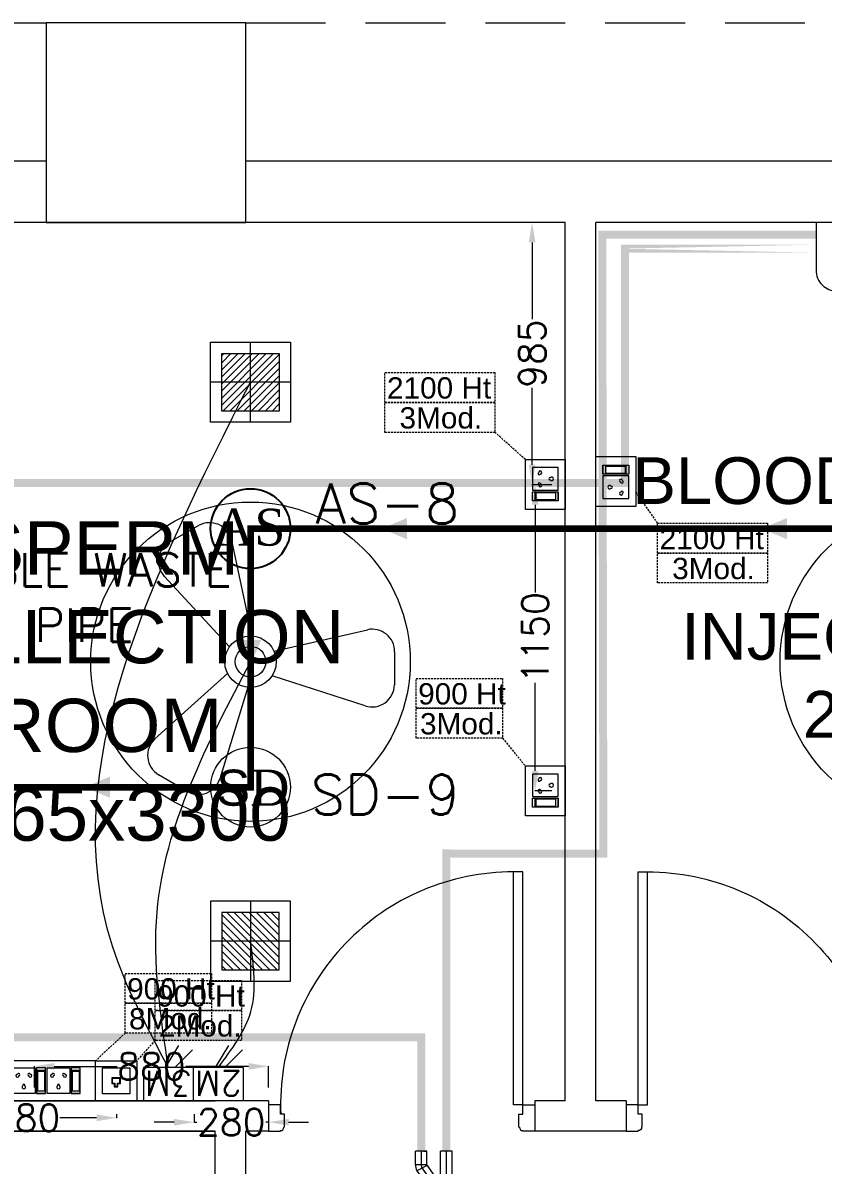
# Model space of a CAD drawing. Extents: x 3505867 to 4040009, y -660366 to -590408.
# Drawn here: x 3520692 to 3523697, y -600065 to -595773 of the extents above; entities that cross this region are included whole.
import ezdxf

# ---------------------------------------------------------------- set-up
doc = ezdxf.new("R2010")
doc.units = 0
doc.header["$LTSCALE"] = 6
doc.header["$MEASUREMENT"] = 0
for name, pattern in [('1', [0]), ('CONTINU', [0]), ('DASHED2', [0.375, 0.25, -0.125]), ('HIDDEN', [0.375, 0.25, -0.125])]:
    doc.linetypes.add(name, pattern=pattern)
doc.layers.get('0').update_dxf_attribs({"linetype": 'CONTINUOUS', "lineweight": 0})
doc.layers.get('Defpoints').update_dxf_attribs({"linetype": 'CONTINUOUS', "lineweight": 0})
for name, color, linetype, lineweight in [('1Y-JOINT', 1, 'CONTINUOUS', 0), ('24W RAW POWER', 1, 'CONTINUOUS', 0), ('24W UPS POWER LIGHT', 5, 'CONTINUOUS', 0), ('AC CKT-8', 110, 'CONTINUOUS', 0), ('Chajja', 7, 'CONTINUOUS', 0), ('COL', 5, 'CONTINUOUS', 0), ('DIM', 7, 'CONTINUOUS', 0), ('DOOR', 44, 'CONTINUOUS', 0), ('ELE- DBS', 1, 'CONTINUOUS', 0), ('ELE-1 NO 6-16A RAW POWER SOCKET', 1, 'CONTINUOUS', 0), ('ELE-1200MM CEILINGFAN', 6, 'CONTINUOUS', 0), ('ELE-24W EMERGENCY  LED LIGHT', 5, 'CONTINUOUS', 0), ('ELE-24W LED LIGHT', 1, 'CONTINUOUS', 0), ('ELE-2M UPS P.SB', 3, 'CONTINUOUS', 0), ('ELE-2NOS OF 6-16 RAW POWER SOCKET', 1, 'CONTINUOUS', 0), ('ELE-3M RAW P.SB', 40, 'CONTINUOUS', 0), ('ELE-3NOS 6-16A POWER SOCKET', 5, 'CONTINUOUS', 0), ('ELE-CABLE TRAY', 31, 'CONTINUOUS', 0), ('ELE. DB', 1, 'CONTINUOUS', 0), ('ELE.LAN POINT', 3, 'CONTINUOUS', 0), ('FA-ABOVE SMOKE DETECTOR', 6, 'CONTINUOUS', 25), ('FA-BELOW SMOKE DERECTOR', 1, 'CONTINUOUS', 0), ('FA-FIRE TEXT', 7, 'CONTINUOUS', 0), ('HTL-COPPER PIPE', 6, 'CONTINUOUS', 0), ('HVAC_HI_WALL_1TR', 1, 'CONTINUOUS', 0), ('LV.CC CEMARA', 66, 'CONTINUOUS', 0), ('M HVAC HIGH WALL UNIT', 3, 'CONTINUOUS', 0), ('M-VRF- CKT', 5, 'CONTINUOUS', 0), ('MEP_HVAC_DRAIN_PIPE', 7, 'CONTINUOUS', 0), ('MEP_HVAC_VRF_COPPER_PIPE', 6, 'CONTINUOUS', 0), ('PHE-SP', 1, 'CONTINUOUS', 0), ('PL- WASTE PIPE', 6, 'CONTINUOUS', 0), ('TEXT', 5, 'CONTINUOUS', 0), ('vrf', 6, 'CONTINUOUS', 0), ('WALL', 10, 'CONTINUOUS', 0)]:
    doc.layers.add(name, color=color, linetype=linetype, lineweight=lineweight)
for name, color, linetype, lineweight, true_color in [('CFT_LOOPING', 7, '1', 0, 0xd6d600), ('ELE-6A AC SOCKET', 7, 'CONTINUOUS', 0, 0x00ceb6), ('ELE-LIGHTING WIRING', 7, 'CONTINUOUS', 0, 0x63d7b6)]:
    doc.layers.add(name, color=color, linetype=linetype, lineweight=lineweight, true_color=true_color)
doc.layers.add('FA-LOOPING', color=200, linetype='CONTINUOUS')
doc.styles.add('ARIAL', font='arial.ttf')
doc.styles.add('PDF Times New Roman', font='times.ttf')
doc.styles.add('ROMANS', font='romans.shx')
doc.styles.get("Standard").update_dxf_attribs({"font": 'SIMPLEX'})
doc.dimstyles.new('AEPL1', dxfattribs={"dimtxt": 100, "dimasz": 75, "dimexe": 1.25, "dimexo": 50, "dimtad": 0, "dimdec": 0, "dimtxsty": 'ROMANS', "dimcen": 2.5, "dimclrd": 7, "dimclre": 7, "dimadec": 0, "dimazin": 0, "dimtfac": 1, "dimtdec": 0, "dimtmove": 0, "dimatfit": 3, "dimfxl": 1, "dimlwd": 0, "dimlwe": 0, "dimarcsym": 0})

# ---------------------------------------------------------------- blocks, each defined once
blk = doc.blocks.new('A$C19B8274B')
at = {"layer": 'DOOR'}
for p, q in [((-45, 925), (-80, 925)), ((-80, 50), (-80, 925)), ((-45, 50), (-45, 925)), ((-45, 50), (-80, 50)), ((-940, -35), (-942.5, -35)), ((-60, -35), (-57.5, -35)), ((-955, -50), (-955, -47.5)), ((-45, -50), (-45, -47.5))]:
    blk.add_line(p, q, dxfattribs=at)
for points in [[(-940, 15), (-955, 15), (-955, 50), (-1000, 50), (-1000, -50), (-955, -50)], [(-60, 15), (-45, 15), (-45, 50), (0, 50), (0, -50), (-45, -50)], [(-940, -35), (-940, 15)], [(-60, -35), (-60, 15)]]:
    blk.add_lwpolyline(points, dxfattribs=at)
at = {"layer": 'DOOR', "color": 145}
blk.add_arc((-80, 50), 875, 90, 182.2924, dxfattribs=at)
at = {"layer": 'DOOR'}
for centre, start, end in [((-955, -35), 270, 0), ((-45, -35), 180, 270)]:
    blk.add_arc(centre, 12.5, start, end, dxfattribs=at)
blk = doc.blocks.new('CIVIL IVF')
at = {"layer": 'Chajja', "color": 8, "linetype": 'HIDDEN', "ltscale": 200}
for p, q in [((-28190, 18165.2), (-23015, 18165.2)), ((-22265, 18165.2), (-16305, 18165.2))]:
    blk.add_line(p, q, dxfattribs=at)
at = {"layer": 'COL', "color": 8}
blk.add_lwpolyline([(-23015, 17415.2), (-22265, 17415.2), (-22265, 18165.2), (-23015, 18165.2)], close=True, dxfattribs=at)
at = {"layer": 'WALL', "color": 8, "linetype": 'ByBlock'}
for p, q in [((-23015, 17645.2), (-28190, 17645.2)), ((-16305, 17645.2), (-22265, 17645.2)), ((-21065, 17415.2), (-24330, 17415.2)), ((-21065, 14115.2), (-21065, 17415.2)), ((-20950, 14115.2), (-20950, 17415.2)), ((-18367.5, 17415.2), (-20950, 17415.2)), ((-22179.1, 14115.2), (-24625, 14115.2)), ((-22179.1, 14115.2), (-22179.1, 14000.2)), ((-21065, 14115.2), (-21179.1, 14115.2)), ((-21179.1, 14115.2), (-21179.1, 14000.2)), ((-21065, 14115.2), (-21179.1, 14115.2)), ((-20835.9, 14115.2), (-20950, 14115.2)), ((-20835.9, 14115.2), (-20835.9, 14000.2)), ((-22380, 14000.2), (-24510, 14000.2)), ((-22380, 12315.2), (-22380, 14000.2)), ((-22179.1, 14000.2), (-22265, 14000.2)), ((-22265, 12315.2), (-22265, 14000.2)), ((-20835.9, 14000.2), (-21179.1, 14000.2))]:
    blk.add_line(p, q, dxfattribs=at)
at = {"layer": 'WALL', "color": 8, "lineweight": 0}
for p, q in [((-24510, 14115.2), (-22380, 14115.2)), ((-24510, 14000.2), (-22380, 14000.2))]:
    blk.add_line(p, q, dxfattribs=at)
at = {"layer": 'DOOR', "color": 8, "linetype": 'Continuous'}
blk.add_blockref('A$C19B8274B', (-21179.1, 14050.2), dxfattribs=at)
at = {"layer": 'DOOR', "color": 8, "linetype": 'Continuous', "xscale": -1}
blk.add_blockref('A$C19B8274B', (-20835.9, 14050.2), dxfattribs=at)
at = {"layer": 'DIM', "color": 8, "attachment_point": 5, "style": 'ARIAL'}
for s, insert, char_height, width in [('BLOOD COLLECTION \\P&\\PINJECTION ROOM\\P2582x3300', (-19566, 16004.8), 175.567, 2637.717), ('SPERM COLLECTION ROOM 3265x3300', (-22787.2, 15690.7), 200, 1980.803)]:
    blk.add_mtext(s, dxfattribs=dict(at, insert=insert, char_height=char_height, width=width))
blk = doc.blocks.new('4SWUEH')
at = {"layer": 'ELE-1 NO 6-16A RAW POWER SOCKET', "color": 30, "lineweight": 0}
for p, q in [((-155, -26.5), (-121.2, -26.5)), ((-155, -123.5), (-155, -26.5)), ((-155, -123.5), (-155, -26.5)), ((-152.2, -37), (-124, -37)), ((-152.2, -113), (-152.2, -37)), ((-152.2, -40.4), (-124, -40.4)), ((-124, -37), (-124, -113)), ((-121.2, -26.5), (-121.2, -123.5)), ((-115.5, -26.5), (-115.5, -123.5)), ((-30.5, -26.5), (-115.5, -26.5)), ((-30.5, -123.5), (-30.5, -26.5)), ((-155, -123.5), (-121.2, -123.5)), ((-121.2, -123.5), (-155, -123.5)), ((-124, -113), (-152.2, -113)), ((-115.5, -123.5), (-30.5, -123.5))]:
    blk.add_line(p, q, dxfattribs=at)
blk.add_lwpolyline([(-187.5, 0), (0, 0), (0, -150), (-187.5, -150)], close=True, dxfattribs=at)
for centre, radius, start, end in [((-97.3, -56.1), 5.7, 87.49, 354.7311), ((-92.8, -52.1), 4.6, 284.9049, 157.3162), ((-53.3, -52.1), 4.6, 22.6838, 255.0951), ((-48.8, -56.1), 5.7, 185.2689, 92.51), ((-73, -99), 6.62, 127.1584, 52.8416), ((-73, -92.3), 4.22, 341.4031, 198.5969)]:
    blk.add_arc(centre, radius, start, end, dxfattribs=at)
blk = doc.blocks.new('543WYH')
at = {"layer": 'ELE-2NOS OF 6-16 RAW POWER SOCKET', "color": 30, "linetype": 'ByBlock', "lineweight": 0}
for p, q in [((-123.5, -57), (-123.5, -90.8)), ((-26.5, -57), (-123.5, -57)), ((-26.5, -57), (-123.5, -57)), ((-113, -59.8), (-113, -88)), ((-37, -59.8), (-113, -59.8)), ((-109.6, -59.8), (-109.6, -88)), ((-37, -88), (-37, -59.8)), ((-26.5, -57), (-26.5, -90.8)), ((-26.5, -90.8), (-26.5, -57)), ((-123.5, -90.8), (-26.5, -90.8)), ((-123.5, -96.4), (-26.5, -96.4)), ((-123.5, -181.4), (-123.5, -96.4)), ((-113, -88), (-37, -88)), ((-26.5, -96.4), (-26.5, -181.4)), ((-26.5, -181.4), (-123.5, -181.4)), ((-123.5, -187.1), (-123.5, -220.9)), ((-26.5, -187.1), (-123.5, -187.1)), ((-26.5, -187.1), (-123.5, -187.1)), ((-113, -189.9), (-113, -218)), ((-37, -189.9), (-113, -189.9)), ((-109.6, -189.9), (-109.6, -218)), ((-37, -218), (-37, -189.9)), ((-26.5, -187.1), (-26.5, -220.9)), ((-26.5, -220.9), (-26.5, -187.1)), ((-123.5, -220.9), (-26.5, -220.9)), ((-123.5, -311.5), (-123.5, -226.5)), ((-123.5, -226.5), (-26.5, -226.5)), ((-113, -218), (-37, -218)), ((-26.5, -226.5), (-26.5, -311.5)), ((-26.5, -311.5), (-123.5, -311.5)), ((-123.5, -402.2), (-123.5, -317.1)), ((-123.5, -317.1), (-26.5, -317.1)), ((-26.5, -317.1), (-26.5, -402.2)), ((-26.5, -402.2), (-123.5, -402.2))]:
    blk.add_line(p, q, dxfattribs=at)
blk.add_lwpolyline([(-150, 0), (-150, -459.1), (0, -459.1), (0, 0)], close=True, dxfattribs=at)
for centre, radius, start, end in [((-97.9, -119.2), 4.6, 112.6838, 345.0951), ((-93.9, -114.7), 5.7, 275.2689, 182.51), ((-97.9, -158.6), 4.6, 14.9049, 247.3162), ((-93.9, -163.1), 5.7, 177.49, 84.7311), ((-57.7, -138.9), 4.22, 71.4031, 288.5969), ((-51, -138.9), 6.62, 217.1584, 142.8416), ((-97.9, -249.3), 4.6, 112.6838, 345.0951), ((-93.9, -244.8), 5.7, 275.2689, 182.51), ((-97.9, -288.7), 4.6, 14.9049, 247.3162), ((-93.9, -293.2), 5.7, 177.49, 84.7311), ((-57.7, -269), 4.22, 71.4031, 288.5969), ((-51, -269), 6.62, 217.1584, 142.8416), ((-97.9, -339.9), 4.6, 112.6838, 345.0951), ((-93.9, -335.4), 5.7, 275.2689, 182.51), ((-97.9, -379.4), 4.6, 14.9049, 247.3162), ((-93.9, -383.9), 5.7, 177.49, 84.7311), ((-57.7, -359.7), 4.22, 71.4031, 288.5969), ((-51, -359.7), 6.62, 217.1584, 142.8416)]:
    blk.add_arc(centre, radius, start, end, dxfattribs=at)
blk = doc.blocks.new('EQ2WE')
at = {"layer": 'ELE-6A AC SOCKET', "lineweight": 0}
for p, q in [((-98.7, 169.5), (-215.4, 169.5)), ((-215.4, 169.5), (-215.4, 36.3)), ((-98.7, 36.3), (-98.7, 169.5)), ((-91, 36.3), (-91, 169.5)), ((-91, 169.5), (-44.6, 169.5)), ((-44.6, 169.5), (-91, 169.5)), ((-87.1, 50.8), (-87.1, 155)), ((-87.1, 155), (-48.5, 155)), ((-48.5, 155), (-48.5, 50.8)), ((-44.6, 169.5), (-44.6, 36.3)), ((-44.6, 169.5), (-44.6, 36.3)), ((-215.4, 36.3), (-98.7, 36.3)), ((-44.6, 36.3), (-91, 36.3)), ((-48.5, 55.5), (-87.1, 55.5)), ((-48.5, 50.8), (-87.1, 50.8))]:
    blk.add_line(p, q, dxfattribs=at)
blk.add_lwpolyline([(0, 0), (-257.3, 0), (-257.3, 205.9), (0, 205.9)], close=True, dxfattribs=at)
for centre, radius, start, end in [((-157.1, 135.8), 9.08, 307.15837, 232.84163), ((-157.1, 126.7), 5.79, 161.40312, 18.59688), ((-190.3, 76.9), 7.83, 5.26891, 272.51003), ((-184.2, 71.6), 6.31, 202.68381, 75.09514), ((-130, 71.6), 6.31, 104.90486, 337.31619), ((-123.8, 76.9), 7.83, 267.48997, 174.73109)]:
    blk.add_arc(centre, radius, start, end, dxfattribs=at)
blk = doc.blocks.new('*D446')
at = {"layer": 'Defpoints', "color": 0, "linetype": 'ByBlock', "transparency": 16777216}
for p in [(11625.9, 14009), (10746.2, 13880), (11625.9, 13880)]:
    blk.add_point(p, dxfattribs=at)
at = {"layer": 'ELE-CABLE TRAY', "color": 7, "linetype": 'ByBlock', "lineweight": 0, "transparency": 16777216}
for p, q in [((10746.2, 13930), (10746.2, 14010.2)), ((10821.2, 14009), (11056.9, 14009)), ((11550.9, 14009), (11315.3, 14009)), ((11625.9, 13930), (11625.9, 14010.2))]:
    blk.add_line(p, q, dxfattribs=at)
at = {"layer": 'ELE-CABLE TRAY', "color": 7, "linetype": 'ByBlock', "transparency": 16777216}
for points in [[(10821.2, 14021.5), (10821.2, 13996.5), (10746.2, 14009)], [(11550.9, 13996.5), (11550.9, 14021.5), (11625.9, 14009)]]:
    blk.add_solid(points, dxfattribs=at)
at = {"layer": 'ELE-CABLE TRAY', "color": 0, "linetype": 'ByBlock', "transparency": 16777216, "insert": (11186.1, 14009), "char_height": 100, "attachment_point": 5, "style": 'ROMANS'}
blk.add_mtext('880', dxfattribs=at)
blk = doc.blocks.new('*D452')
at = {"layer": 'Defpoints', "color": 0, "linetype": 'ByBlock', "transparency": 16777216}
for p in [(12615.6, 17180), (12740, 17180), (12740, 16194.5)]:
    blk.add_point(p, dxfattribs=at)
at = {"layer": 'ELE-CABLE TRAY', "color": 7, "linetype": 'ByBlock', "lineweight": 0, "transparency": 16777216}
for p, q in [((12690, 17180), (12614.3, 17180)), ((12615.6, 17105), (12615.6, 16816.5)), ((12615.6, 16269.5), (12615.6, 16558.1)), ((12690, 16194.5), (12614.3, 16194.5))]:
    blk.add_line(p, q, dxfattribs=at)
at = {"layer": 'ELE-CABLE TRAY', "color": 7, "linetype": 'ByBlock', "transparency": 16777216}
for points in [[(12628.1, 17105), (12603.1, 17105), (12615.6, 17180)], [(12603.1, 16269.5), (12628.1, 16269.5), (12615.6, 16194.5)]]:
    blk.add_solid(points, dxfattribs=at)
at = {"layer": 'ELE-CABLE TRAY', "color": 0, "linetype": 'ByBlock', "transparency": 16777216, "insert": (12615.6, 16687.3), "char_height": 100, "attachment_point": 5, "rotation": 90, "style": 'ROMANS'}
blk.add_mtext('985', dxfattribs=at)
blk = doc.blocks.new('*D453')
at = {"layer": 'Defpoints', "color": 0, "linetype": 'ByBlock', "transparency": 16777216}
for p in [(12627, 16194.5), (12740, 16194.5), (12740, 15044.2)]:
    blk.add_point(p, dxfattribs=at)
at = {"layer": 'ELE-CABLE TRAY', "color": 7, "linetype": 'ByBlock', "lineweight": 0, "transparency": 16777216}
for p, q in [((12690, 16194.5), (12625.8, 16194.5)), ((12627, 16119.5), (12627, 15789.1)), ((12627, 15119.2), (12627, 15449.7)), ((12690, 15044.2), (12625.8, 15044.2))]:
    blk.add_line(p, q, dxfattribs=at)
at = {"layer": 'ELE-CABLE TRAY', "color": 7, "linetype": 'ByBlock', "transparency": 16777216}
for points in [[(12639.5, 16119.5), (12614.5, 16119.5), (12627, 16194.5)], [(12614.5, 15119.2), (12639.5, 15119.2), (12627, 15044.2)]]:
    blk.add_solid(points, dxfattribs=at)
at = {"layer": 'ELE-CABLE TRAY', "color": 0, "linetype": 'ByBlock', "transparency": 16777216, "insert": (12627, 15619.4), "char_height": 100, "attachment_point": 5, "rotation": 90, "style": 'ROMANS'}
blk.add_mtext('1150', dxfattribs=at)
blk = doc.blocks.new('ETWER')
at = {"layer": 'PL- WASTE PIPE', "color": 4, "linetype": 'ByBlock', "lineweight": 0, "ltscale": 5, "insert": (10137.2, 15937.6), "char_height": 125, "width": 1524.025, "attachment_point": 1, "style": 'ROMANS'}
blk.add_mtext('FLEXIBLE WASTE WATER PIPE', dxfattribs=at)
blk = doc.blocks.new('24w led light')
at = {"layer": 'ELE-24W LED LIGHT', "color": 1, "lineweight": 0}
for p, q in [((159, 159), (-160, 159)), ((-160, 159), (-160, -160)), ((-0.5, -160), (-0.5, 159)), ((159, -160), (159, 159)), ((114.5, 114.5), (-115.5, 114.5)), ((-115.5, 114.5), (-115.5, -115.5)), ((110.2, -115.5), (-115.5, 110.2)), ((114.5, -91.7), (-91.7, 114.5)), ((114.5, -63.5), (-63.5, 114.5)), ((114.5, -35.3), (-35.3, 114.5)), ((114.5, -7.1), (-7.1, 114.5)), ((114.5, 21.1), (21.1, 114.5)), ((114.5, 49.3), (49.3, 114.5)), ((114.5, 77.5), (77.5, 114.5)), ((114.5, 105.7), (105.7, 114.5)), ((114.5, -115.5), (114.5, 114.5)), ((82, -115.5), (-115.5, 82)), ((53.8, -115.5), (-115.5, 53.8)), ((25.6, -115.5), (-115.5, 25.6)), ((-160, -0.5), (159, -0.5)), ((-2.6, -115.5), (-115.5, -2.6)), ((-30.8, -115.5), (-115.5, -30.8)), ((-59, -115.5), (-115.5, -59)), ((-87.2, -115.5), (-115.5, -87.2)), ((-115.4, -115.5), (-115.5, -115.4)), ((-115.5, -115.5), (114.5, -115.5)), ((-160, -160), (159, -160))]:
    blk.add_line(p, q, dxfattribs=at)
blk = doc.blocks.new('24w led emeregency')
at = {"layer": 'ELE-24W EMERGENCY  LED LIGHT'}
h = blk.add_hatch(dxfattribs=at)
h.set_pattern_fill('ANSI31', scale=166.67, style=0)
h.paths.add_polyline_path([(-115.4, -115.4), (-115.4, 115.4), (115.4, 115.4), (115.4, -115.4)])
at = {"layer": 'ELE-24W EMERGENCY  LED LIGHT', "color": 5}
for p, q in [((0, 160), (0, -160)), ((-160, 0), (160, 0))]:
    blk.add_line(p, q, dxfattribs=at)
for points in [[(-160, -160), (-160, 160), (160, 160), (160, -160)], [(-115.4, -115.4), (-115.4, 115.4), (115.4, 115.4), (115.4, -115.4)]]:
    blk.add_lwpolyline(points, close=True, dxfattribs=at)
blk = doc.blocks.new('A$C07FB25EA')
at = {"layer": 'ELE-1200MM CEILINGFAN', "color": 3}
for p, q in [((6.53, 13.37), (9.47, 11.64)), ((0.26, 2.64), (3.17, 12.07)), ((9.84, 7.94), (2.36, 1.21)), ((-11.8, 4.55), (-2.22, 1.44)), ((-14.84, -1.03), (-14.81, 2.38)), ((-2.41, -1.1), (-12.04, -3.29)), ((2.16, -1.54), (8.87, -8.78)), ((1.96, -12.49), (-0.13, -2.65)), ((8.31, -12.34), (5.35, -14.02))]:
    blk.add_line(p, q, dxfattribs=at)
at = {"layer": 'ELE-1200MM CEILINGFAN', "color": 5, "ltscale": 10}
blk.add_circle((0, 0), 16.45, dxfattribs=at)
at = {"layer": 'ELE-1200MM CEILINGFAN', "color": 3}
for radius in [2.65, 1.58]:
    blk.add_circle((0, 0), radius, dxfattribs=at)
for centre, start, end in [((5.36, 11.38), 59.5281, 162.5229), ((8.3, 9.66), 311.9493, 59.5281), ((-12.51, 2.36), 71.9493, 179.5281), ((-12.54, -1.05), 179.5281, 282.5229), ((7.18, -10.34), 299.5281, 42.5229), ((4.21, -12.02), 191.9493, 299.5281)]:
    blk.add_arc(centre, 2.3, start, end, dxfattribs=at)
blk = doc.blocks.new('2M UPS SB')
at = {"layer": 'ELE-2M UPS P.SB', "color": 3}
for p, q in [((-133.8, 160), (-69.3, 265.2)), ((-88.2, 160), (-3.4, 244.9)), ((-240, 160), (-240, 0)), ((0, 160), (-240, 160)), ((0, 160), (0, 0))]:
    blk.add_line(p, q, dxfattribs=at)
blk.add_text('2M', height=120, rotation=180, dxfattribs=at).set_placement((-6, 143))
blk = doc.blocks.new('TEWSER')
at = {"layer": 'ELE-3M RAW P.SB'}
for p, q in [((0, 0), (125, 0)), ((0, 0), (0, -187.5)), ((0, -68.9), (-66.3, -2.6)), ((0, -104.5), (-82.2, -54.1)), ((0, -187.5), (125, -187.5))]:
    blk.add_line(p, q, dxfattribs=at)
blk.add_text('3M', height=93.75, rotation=270, dxfattribs=at).set_placement((13.3, -4.7))
blk = doc.blocks.new('*D525')
at = {"layer": 'Defpoints', "color": 0, "linetype": 'ByBlock', "transparency": 16777216}
for p in [(-16199, 14115.2), (-15919.1, 14115.2), (-15919.1, 14034.3)]:
    blk.add_point(p, dxfattribs=at)
at = {"layer": 'ELE-CABLE TRAY', "color": 7, "linetype": 'ByBlock', "lineweight": 0, "transparency": 16777216}
for p, q in [((-16199, 14065.2), (-16199, 14033.1)), ((-15919.1, 14065.2), (-15919.1, 14033.1)), ((-16274, 14034.3), (-16349, 14034.3)), ((-16199, 14034.3), (-16188.2, 14034.3)), ((-15919.1, 14034.3), (-15929.9, 14034.3)), ((-15844.1, 14034.3), (-15769.1, 14034.3))]:
    blk.add_line(p, q, dxfattribs=at)
at = {"layer": 'ELE-CABLE TRAY', "color": 7, "linetype": 'ByBlock', "transparency": 16777216}
for points in [[(-16274, 14021.8), (-16274, 14046.8), (-16199, 14034.3)], [(-15844.1, 14046.8), (-15844.1, 14021.8), (-15919.1, 14034.3)]]:
    blk.add_solid(points, dxfattribs=at)
at = {"layer": 'ELE-CABLE TRAY', "color": 0, "linetype": 'ByBlock', "transparency": 16777216, "insert": (-16059.1, 14034.3), "char_height": 100, "attachment_point": 5, "style": 'ROMANS'}
blk.add_mtext('280', dxfattribs=at)
blk = doc.blocks.new('Voice')
at = {"layer": 'ELE.LAN POINT', "color": 6}
for points in [[(0, -31.8), (127.9, -31.8), (127.9, 92), (0, 92)], [(21.9, -10), (106, -10), (106, 70.1), (21.9, 70.1)], [(77.3, 21.4), (69.7, 21.4), (69.7, 11.7), (58.1, 11.7), (58.1, 21.4), (50.6, 21.4), (50.6, 38.7), (77.3, 38.7)], [(75.9, 22.8), (68.4, 22.8), (68.4, 13), (59.5, 13), (59.5, 22.8), (52, 22.8), (52, 37.4), (75.9, 37.4)]]:
    blk.add_lwpolyline(points, close=True, dxfattribs=at)
blk = doc.blocks.new('*D317')
at = {"layer": 'Defpoints', "color": 0, "linetype": 'ByBlock', "transparency": 16777216}
for p in [(-17170, 14115.2), (-16489.8, 14115.2), (-16489.8, 14050.8)]:
    blk.add_point(p, dxfattribs=at)
at = {"layer": 'ELE-CABLE TRAY', "color": 7, "linetype": 'ByBlock', "lineweight": 0, "transparency": 16777216}
for p, q in [((-17170, 14065.2), (-17170, 14049.6)), ((-17095, 14050.8), (-16956.7, 14050.8)), ((-16564.8, 14050.8), (-16703.1, 14050.8)), ((-16489.8, 14065.2), (-16489.8, 14049.6))]:
    blk.add_line(p, q, dxfattribs=at)
at = {"layer": 'ELE-CABLE TRAY', "color": 7, "linetype": 'ByBlock', "transparency": 16777216}
for points in [[(-17095, 14063.3), (-17095, 14038.3), (-17170, 14050.8)], [(-16564.8, 14038.3), (-16564.8, 14063.3), (-16489.8, 14050.8)]]:
    blk.add_solid(points, dxfattribs=at)
at = {"layer": 'ELE-CABLE TRAY', "color": 0, "linetype": 'ByBlock', "transparency": 16777216, "insert": (-16829.9, 14050.8), "char_height": 100, "attachment_point": 5, "style": 'ROMANS'}
blk.add_mtext('680', dxfattribs=at)
blk = doc.blocks.new('SMOKE DETECTOR')
at = {"layer": 'FA-BELOW SMOKE DERECTOR', "color": 7}
blk.add_circle((931028.7, -118293.9), 166, dxfattribs=at)
at = {"layer": 'FA-BELOW SMOKE DERECTOR', "insert": (930887.1, -118373), "char_height": 150, "attachment_point": 7, "style": 'PDF Times New Roman'}
blk.add_mtext('{\\fArial|b0|i0|c0|p34;S}D', dxfattribs=at)
blk = doc.blocks.new('above smoke detector')
at = {"layer": 'FA-ABOVE SMOKE DETECTOR', "color": 7}
blk.add_circle((0, 0), 300, dxfattribs=at)
at = {"layer": 'FA-ABOVE SMOKE DETECTOR', "color": 53, "style": 'PDF Times New Roman'}
blk.add_text('AS', height=277.38, dxfattribs=at).set_placement((-273.6, -127.7))
blk = doc.blocks.new('DSFREWR')
at = {"layer": 'FA-LOOPING', "linetype": 'ByBlock', "const_width": 25}
blk.add_lwpolyline([(-13398.3, 16264.7), (-15987, 16264.7), (-15987, 15293.2), (-20907, 15293.2), (-20907, 13574.2), (-17185, 13574.2), (-17185, 11719.1), (-8068.5, 11719.1)], dxfattribs=at)
at = {"layer": 'FA-LOOPING', "color": 200, "linetype": 'CONTINU'}
for points in [[(-15399.1, 16264.7, 80.4, 0, 0), (-15493.9, 16264.7, 0, 0, 0)], [(-13971.9, 16264.7, 80.4, 0, 0), (-14066.8, 16264.7, 0, 0, 0)], [(-15987, 15846.8, 80.4, 0, 0), (-15987, 15752, 0, 0, 0)], [(-16514.3, 15293.2, 80.4, 0, 0), (-16609.2, 15293.2, 0, 0, 0)]]:
    blk.add_lwpolyline(points, format="xyseb", dxfattribs=at)
at = {"layer": 'FA-ABOVE SMOKE DETECTOR', "xscale": 0.4999999999993358, "yscale": 0.4999999999993358, "zscale": 0.4999999999993358}
blk.add_blockref('above smoke detector', (-15987, 16264.7), dxfattribs=at)
at = {"layer": 'FA-BELOW SMOKE DERECTOR', "color": 6, "xscale": 0.9035551315104862, "yscale": 0.9035551315104862, "zscale": 0.9035551315104862}
blk.add_blockref('SMOKE DETECTOR', (-857222.8, 122178.2), dxfattribs=at)
at = {"layer": 'FA-FIRE TEXT', "color": 200, "linetype": 'CONTINU', "char_height": 150, "width": 349.838, "attachment_point": 1, "style": 'ROMANS'}
for s, insert in [('{\\C256;AS-8}', (-15743.4, 16434.3)), ('{\\C256;SD-9}', (-15760.9, 15340.3))]:
    blk.add_mtext(s, dxfattribs=dict(at, insert=insert))
blk = doc.blocks.new('HI WALL SPLIT AC UNIT 1TR')
at = {"layer": 'M HVAC HIGH WALL UNIT', "color": 1, "lineweight": 5}
for p, q in [((1294404.3, -128752), (1294404.3, -129681)), ((1294404.3, -128752), (1294583.6, -128752)), ((1294662.3, -128830.7), (1294662.3, -129602.2)), ((1294404.3, -129681), (1294583.6, -129681))]:
    blk.add_line(p, q, dxfattribs=at)
at = {"layer": 'M HVAC HIGH WALL UNIT', "color": 8, "lineweight": 5}
for p, q in [((1294616.1, -128830.7), (1294616.1, -129602.2)), ((1294625.4, -128830.7), (1294625.4, -129602.2)), ((1294636.9, -128830.7), (1294636.9, -129602.2)), ((1294646.2, -128830.7), (1294646.2, -129602.2)), ((1294655.4, -128830.7), (1294655.4, -129602.2))]:
    blk.add_line(p, q, dxfattribs=at)
at = {"layer": 'M HVAC HIGH WALL UNIT', "color": 7, "lineweight": 5}
for p, q in [((1294742.7, -129039.8), (1294673.6, -129117.4)), ((1294742.7, -129349.7), (1294673.6, -129272.1))]:
    blk.add_line(p, q, dxfattribs=at)
at = {"layer": 'M HVAC HIGH WALL UNIT', "color": 1, "lineweight": 5}
for centre, start, end in [((1294583.6, -128830.7), 0, 90), ((1294583.6, -129602.2), 270, 0)]:
    blk.add_arc(centre, 78.8, start, end, dxfattribs=at)
at = {"layer": 'M HVAC HIGH WALL UNIT', "color": 7, "lineweight": 5}
for points in [[(1294760.9, -129058.7), (1294724.5, -129020.9), (1294856.2, -128930.6)], [(1294760.9, -129330.8), (1294724.5, -129368.6), (1294856.2, -129458.9)]]:
    blk.add_solid(points, dxfattribs=at)
blk = doc.blocks.new('Y-JOINT')
at = {"layer": '1Y-JOINT', "extrusion": (7.0061e-12, -6.61628e-05, 1)}
for p, q in [((416463.1, -2646.1, 0), (416247.1, -2646.1, 0)), ((416247.1, -2646.1, 0), (416247.1, -2696.7, 0)), ((416463.1, -2757.4, 0), (416463.1, -2628.5, 0)), ((416463.1, -2628.5, 0), (416499.1, -2628.5, 0)), ((416499.1, -2757.4, 0), (416499.1, -2628.5, 0)), ((416579.1, -2646.1, 0), (416499.1, -2628.5, 0)), ((416247.1, -2671.4, 0), (416463.1, -2671.4, 0)), ((416463.1, -2696.7, 0), (416247.1, -2696.7, 0)), ((416310.3, -2755.2, 0), (416385.8, -2702.8, 0)), ((416408, -2748.2, 0), (416385.8, -2702.8, 0)), ((416411.9, -2747.3, 0), (416411.9, -2696.7, 0)), ((416463.1, -2696.7, 0), (416411.9, -2696.7, 0)), ((416579.1, -2696.7, 0), (416506, -2754.1, 0)), ((416306.4, -2756.1, 0), (416247.1, -2756.1, 0)), ((416247.1, -2771.6, 0), (416247.1, -2756.1, 0)), ((416247.1, -2756.1, 0), (416247.1, -2806.7, 0)), ((416306.4, -2756.1, 0), (416306.4, -2806.7, 0)), ((416310.3, -2755.2, 0), (416332.5, -2800.7, 0)), ((416321.4, -2777.9, 0), (416398.7, -2724.6, 0)), ((416332.5, -2800.7, 0), (416408, -2748.2, 0)), ((416411.9, -2722, 0), (416463.1, -2722, 0)), ((416463.1, -2747.3, 0), (416411.9, -2747.3, 0)), ((416463.1, -2757.4, 0), (416499.1, -2757.4, 0)), ((416247.1, -2781.4, 0), (416306.4, -2781.4, 0)), ((416306.4, -2806.7, 0), (416247.1, -2806.7, 0))]:
    blk.add_line(p, q, dxfattribs=at)
at = {"layer": '1Y-JOINT', "extrusion": (6.9964e-12, -6.61628e-05, 1)}
for p, q in [((416579.1, -2646.1, 0), (416647.1, -2646.1, 0)), ((416647.1, -2646.1, 0), (416647.1, -2696.7, 0)), ((416647.1, -2671.4, 0), (416463.1, -2671.4, 0)), ((416579.1, -2696.7, 0), (416647.1, -2696.7, 0))]:
    blk.add_line(p, q, dxfattribs=at)
at = {"layer": '1Y-JOINT'}
blk.add_line((416579.1, -2696.7, 0), (416579.1, -2646.1, 0), dxfattribs=at)
at = {"layer": '1Y-JOINT', "extrusion": (7.0061e-12, -6.61628e-05, 1)}
for centre, radius, start, end in [((416411.9, -2756.2, 0.2), 59.5, 90, 116.0671), ((416306.4, -2747.3, 0.2), 8.85, 270, 296.0671), ((416411.9, -2756.2, 0.2), 34.2, 90, 116.0671), ((416411.9, -2756.2, 0.2), 8.85, 90, 116.0671), ((416499.1, -2748.6, 0.2), 8.85, 270, 321.3789), ((416306.4, -2747.3, 0.2), 34.2, 270, 296.0671), ((416306.4, -2747.3, 0.2), 59.5, 270, 296.0671)]:
    blk.add_arc(centre, radius, start, end, dxfattribs=at)
blk = doc.blocks.new('A$C4D743431')
at = {"layer": 'AC CKT-8', "xscale": 0.933787291884793, "yscale": 0.933787291884793, "zscale": 0.933787291884793, "rotation": 359.9999939263457}
blk.add_blockref('Y-JOINT', (-389059.7, 2494.6, 0), dxfattribs=at)
blk = doc.blocks.new('G$C4406566D')
at = {"layer": 'M-VRF- CKT', "xscale": 0.8031807735897878, "yscale": 0.8031807735897878, "zscale": 0.8031807735897878, "rotation": 180}
blk.add_blockref('A$C4D743431', (-224.2, -88.8, 0), dxfattribs=at)
blk.add_blockref('A$C4D743431', (-224.2, -88.8, 0), dxfattribs=at)
blk = doc.blocks.new('G$C186CAD5F')
at = {"layer": 'vrf', "color": 3, "xscale": 8.96419313933734, "yscale": 8.96419313933734, "zscale": 8.96419313933734, "rotation": 270.0000005682937}
blk.add_blockref('G$C4406566D', (796, -2010, 0), dxfattribs=at)
blk = doc.blocks.new('SFDS')
at = {"layer": 'CFT_LOOPING', "color": 7, "linetype": 'DASHED2', "ltscale": 5}
for p, q in [((12590, 16289.3), (12475.5, 16391.3)), ((13086.9, 16050.3), (13005, 16167.7)), ((12504.8, 15241.9), (12590, 15138)), ((11087.2, 14133.5), (10975.8, 14030))]:
    blk.add_line(p, q, dxfattribs=at)
for points in [[(12062.9, 16616.3), (12475.5, 16616.3), (12475.5, 16503.8), (12062.9, 16503.8)], [(12062.9, 16503.8), (12475.5, 16503.8), (12475.5, 16391.3), (12062.9, 16391.3)], [(13086.9, 16050.3), (13499.5, 16050.3), (13499.5, 15937.8), (13086.9, 15937.8)], [(13086.9, 15937.8), (13499.5, 15937.8), (13499.5, 15825.3), (13086.9, 15825.3)], [(12179.9, 15466.9), (12504.8, 15466.9), (12504.8, 15354.4), (12179.9, 15354.4)], [(12179.9, 15354.4), (12504.8, 15354.4), (12504.8, 15241.9), (12179.9, 15241.9)]]:
    blk.add_lwpolyline(points, close=True, dxfattribs=at)
at = {"layer": 'CFT_LOOPING', "color": 7, "linetype": 'DASHED2', "ltscale": 5, "elevation": 0}
for points in [[(11087.2, 14358.5), (11412, 14358.5), (11412, 14246), (11087.2, 14246)], [(11087.2, 14246), (11412, 14246), (11412, 14133.5), (11087.2, 14133.5)]]:
    blk.add_lwpolyline(points, close=True, dxfattribs=at)
at = {"layer": 'ELE-1 NO 6-16A RAW POWER SOCKET', "color": 3, "linetype": 'ByBlock', "rotation": 90}
blk.add_blockref('4SWUEH', (12590, 15138), dxfattribs=at)
at = {"layer": 'ELE-3NOS 6-16A POWER SOCKET', "color": 254, "linetype": 'ByBlock', "rotation": 270}
blk.add_blockref('543WYH', (10975.8, 13880), dxfattribs=at)
at = {"layer": 'ELE-6A AC SOCKET', "color": 254, "linetype": 'ByBlock', "xscale": 0.7286145446852714, "yscale": 0.7286145446852714, "zscale": 0.7286145446852714}
for p, rotation in [((12590, 16101.8), 270), ((13005, 16300.1), 90)]:
    blk.add_blockref('EQ2WE', p, dxfattribs=dict(at, rotation=rotation))
at = {"layer": 'TEXT', "color": 7, "char_height": 80, "attachment_point": 1}
for s, insert, width in [('\\A1;{\\fArial|b0|i0|c0|p34;2100 Ht}', (12070.4, 16598.2), 8957.987), ('\\A1;{\\fArial|b0|i0|c0|p34;3Mod.}', (12117.5, 16485.7), 352.575), ('\\A1;{\\fArial|b0|i0|c0|p34;2100 Ht}', (13094.3, 16032.2), 8957.987), ('\\A1;{\\fArial|b0|i0|c0|p34;3Mod.}', (13141.4, 15919.7), 352.575), ('\\A1;{\\fArial|b0|i0|c0|p34;900 Ht\\P}', (12187.4, 15448.8), 8957.987), ('\\A1;{\\fArial|b0|i0|c0|p34;3Mod.\\P}', (12194.4, 15336.3), 352.575), ('\\A1;{\\fArial|b0|i0|c0|p34;900 Ht\\P}', (11094.6, 14340.4), 8957.987), ('\\A1;{\\fArial|b0|i0|c0|p34;8Mod.\\P}', (11101.7, 14227.9), 352.575)]:
    blk.add_mtext(s, dxfattribs=dict(at, insert=insert, width=width))
at = {"layer": 'ELE-CABLE TRAY', "color": 0, "linetype": 'ByBlock'}
for base, p1, p2, picture, middle in [((12615.5505, 17179.9997), (12740, 16194.5206), (12740, 17179.9997), '*D452', (12615.5505, 16687.2602)), ((12627, 16194.5), (12740, 15044.2), (12740, 16194.5), '*D453', (12627, 15619.4))]:
    dim = blk.add_linear_dim(base=base, p1=p1, p2=p2, angle=90, dimstyle='AEPL1', dxfattribs=at)
    dim.commit()
    dim.dimension.update_dxf_attribs({"geometry": picture, "text_midpoint": middle})
dim = blk.add_linear_dim(base=(11625.9, 14009), p1=(10746.2, 13880), p2=(11625.9, 13880), dimstyle='AEPL1', dxfattribs=at)
dim.commit()
dim.dimension.update_dxf_attribs({"geometry": '*D446', "text_midpoint": (11186.1, 14009)})
blk = doc.blocks.new('WETRWER')
at = {"layer": 'ELE-LIGHTING WIRING', "linetype": 'ByBlock'}
for points in [[(-16295.8, 14240.2), (-16505.2, 14695.8), (-15987.5, 16815.2)], [(-16295.8, 14240.2), (-16338, 14824.2), (-15987, 15764.7)]]:
    blk.add_spline(points, degree=3, dxfattribs=at)
at = {"layer": 'ELE-LIGHTING WIRING', "color": 254, "linetype": 'ByBlock'}
blk.add_spline([(-16108.3, 14240.2), (-15985.7, 14450.2), (-15987, 14714.7)], degree=3, dxfattribs=at)
at = {"layer": '24W RAW POWER', "lineweight": 9, "xscale": -0.9404388715045132, "yscale": 0.9404388715045132, "zscale": 0.9404388715045132}
blk.add_blockref('24w led light', (-15987.5, 16815.2), dxfattribs=at)
at = {"layer": '24W UPS POWER LIGHT', "lineweight": 9, "xscale": -0.9375000000222322, "yscale": 0.9375000000222322, "zscale": 0.9375000000222322}
blk.add_blockref('24w led emeregency', (-15987, 14714.7), dxfattribs=at)
at = {"layer": 'ELE-1200MM CEILINGFAN', "color": 7, "ltscale": 8, "xscale": 36.47592107175105, "yscale": 36.47592107175105, "zscale": 36.47592107175105, "rotation": 180}
for p in [(-15987, 15764.7), (-13398.3, 15764.7)]:
    blk.add_blockref('A$C07FB25EA', p, dxfattribs=at)
at = {"layer": 'ELE-2M UPS P.SB', "color": 6, "xscale": 0.7812500000005363, "yscale": 0.7812500000005363, "zscale": 0.7812500000005363, "rotation": 359.9999999999999}
blk.add_blockref('2M UPS SB', (-16014.5, 14115.2), dxfattribs=at)
at = {"layer": 'ELE-3M RAW P.SB', "color": 26, "linetype": 'ByBlock', "rotation": 269.9999999999999}
blk.add_blockref('TEWSER', (-16202, 14240.2), dxfattribs=at)
at = {"layer": 'ELE-CABLE TRAY', "color": 0, "linetype": 'ByBlock'}
dim = blk.add_linear_dim(base=(-15919.1, 14034.3), p1=(-16199, 14115.2), p2=(-15919.1, 14115.2), dimstyle='AEPL1', dxfattribs=at)
dim.commit()
dim.dimension.update_dxf_attribs({"geometry": '*D525', "text_midpoint": (-16059.1, 14034.3)})
blk = doc.blocks.new('WETREW')
at = {"layer": 'CFT_LOOPING', "color": 7, "linetype": 'DASHED2', "ltscale": 5}
blk.add_line((-16345.2, 14341.9), (-16414.3, 14265.2), dxfattribs=at)
for points in [[(-16345.2, 14566.9), (-16020.4, 14566.9), (-16020.4, 14454.4), (-16345.2, 14454.4)], [(-16345.2, 14454.4), (-16020.4, 14454.4), (-16020.4, 14341.9), (-16345.2, 14341.9)]]:
    blk.add_lwpolyline(points, close=True, dxfattribs=at)
at = {"layer": 'ELE.LAN POINT', "color": 7, "xscale": -1.211286963933217, "yscale": 1.211286963933217, "zscale": 1.211286963933217, "rotation": 359.9999999999999}
blk.add_blockref('Voice', (-16414.3, 14153.7), dxfattribs=at)
at = {"layer": 'TEXT', "color": 7, "char_height": 80, "attachment_point": 1}
for s, insert, width in [('\\A1;{\\fArial|b0|i0|c0|p34;900 Ht\\P}', (-16337.8, 14548.8), 8957.987), ('\\A1;{\\fArial|b0|i0|c0|p34;2Mod.\\P}', (-16330.8, 14436.3), 352.575)]:
    blk.add_mtext(s, dxfattribs=dict(at, insert=insert, width=width))
at = {"layer": 'ELE-CABLE TRAY', "color": 0, "linetype": 'ByBlock'}
dim = blk.add_linear_dim(base=(-16489.8, 14050.8), p1=(-17170, 14115.2), p2=(-16489.8, 14115.2), dimstyle='AEPL1', dxfattribs=at)
dim.commit()
dim.dimension.update_dxf_attribs({"geometry": '*D317', "text_midpoint": (-16829.9, 14050.8)})

msp = doc.modelspace()

# ---------------------------------------------------------------- linework, layer by layer
at = {"layer": 'MEP_HVAC_DRAIN_PIPE', "linetype": 'ByBlock', "const_width": 30}
msp.add_lwpolyline([(3522953.5, -596621.8), (3522953.5, -597501.8), (3519051.3, -597501.8), (3519051.3, -597501.8)], dxfattribs=at)
at = {"layer": 'MEP_HVAC_DRAIN_PIPE', "linetype": 'ByBlock'}
msp.add_lwpolyline([(3523670.7, -596621.8, 30, 30, 0), (3523670.7, -596621.8, 30, 30, 0), (3522938.7, -596621.8, 0, 0, 0)], format="xyseb", close=True, dxfattribs=at)
at = {"layer": 'MEP_HVAC_VRF_COPPER_PIPE', "color": 6, "linetype": 'ByBlock', "const_width": 30, "elevation": 0}
for points in [[(3522267, -598894.5), (3522267, -598894.5), (3522872.1, -598894.5), (3522867.7, -596554.2)], [(3522867.7, -596569.2), (3523670.7, -596569.2), (3523670.7, -596569.2), (3523670.7, -596569.2), (3523670.7, -596569.2)], [(3522282, -600013.2), (3522282, -598879.2), (3522282, -598879.2), (3522282, -598879.2), (3522282, -598879.2)], [(3522188, -600013.2), (3522188, -599584.7), (3520066.5, -599584.7)]]:
    msp.add_lwpolyline(points, dxfattribs=at)

# ---------------------------------------------------------------- block references
at = {"linetype": 'ByBlock'}
msp.add_blockref('CIVIL IVF', (3543794, -613938.4), dxfattribs=at)
at = {"layer": 'ELE- DBS', "color": 0, "linetype": 'ByBlock'}
msp.add_blockref('SFDS', (3509989, -613703.2), dxfattribs=at)
at = {"layer": 'ELE. DB', "color": 0, "linetype": 'ByBlock'}
msp.add_blockref('WETRWER', (3537534, -613938.4), dxfattribs=at)
at = {"layer": 'FA-LOOPING', "color": 0, "linetype": 'ByBlock'}
msp.add_blockref('DSFREWR', (3537534, -613938.4), dxfattribs=at)
at = {"layer": 'HTL-COPPER PIPE', "xscale": 0.1271654228864588, "yscale": 0.1271654228864588, "zscale": 0.1271654228864588, "rotation": 179.9999988847808}
msp.add_blockref('G$C186CAD5F', (3522282, -600355.1, 0), dxfattribs=at)
at = {"layer": 'HVAC_HI_WALL_1TR', "rotation": 269.9935877759083}
msp.add_blockref('HI WALL SPLIT AC UNIT 1TR', (3653496.5, 697866.6), dxfattribs=at)
at = {"layer": 'LV.CC CEMARA', "color": 0, "linetype": 'ByBlock'}
msp.add_blockref('WETREW', (3537534, -613938.4), dxfattribs=at)
at = {"layer": 'PHE-SP', "color": 0, "linetype": 'ByBlock'}
msp.add_blockref('ETWER', (3509989, -613703.2), dxfattribs=at)

doc.saveas('drawing.dxf')
